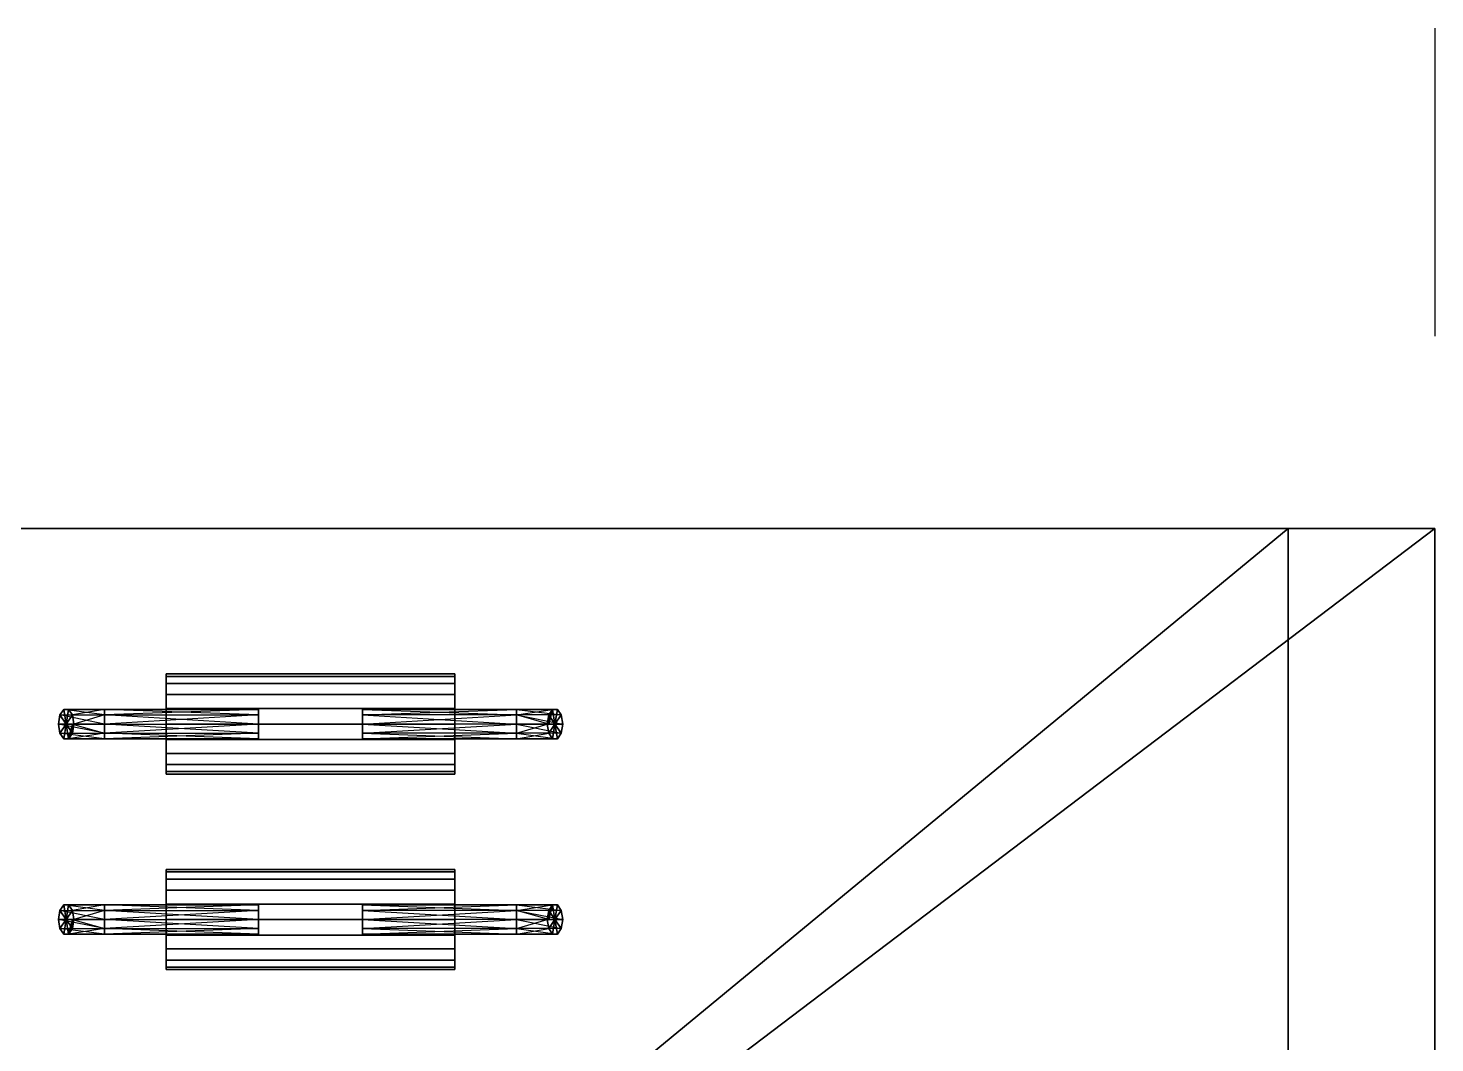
# Model space of a CAD drawing. Header units: millimetres. Extents: x 71 to 249, y 13 to 134.
# Drawn here: x 182.98 to 219.53, y 103.22 to 129.58 of the extents above; entities that cross this region are included whole.
import ezdxf

# ---------------------------------------------------------------- set-up
doc = ezdxf.new("R2010")
doc.units = ezdxf.units.MM
doc.layers.add('UB3D', color=1, linetype='Continuous')

msp = doc.modelspace()

# ---------------------------------------------------------------- linework, layer by layer
at = {"extrusion": (1.22465e-16, 1, 6.12323e-17)}
msp.add_line((219.529, 129.585, 72.5), (219.529, 121.585, 72.5), dxfattribs=at)
at = {"layer": 'UB3D', "color": 94}
for points in [[(103.529, 116.585, 72.51), (219.529, 116.585, 72.51), (219.529, 116.585, 72.5), (103.529, 116.585, 72.5)], [(219.529, 116.585, 72.51), (219.529, 28.585, 72.51), (103.529, 28.585, 72.51)], [(219.529, 116.585, 72.51), (103.529, 28.585, 72.51), (103.529, 116.585, 72.51)], [(219.529, 116.585, 72.51), (103.529, 116.585, 72.51), (219.529, 116.585, 72.51)], [(219.529, 116.585, 72.5), (103.529, 116.585, 72.5), (103.529, 28.585, 72.5)], [(219.529, 116.585, 72.5), (103.529, 28.585, 72.5), (219.529, 28.585, 72.5)], [(109.038, 116.586, 89.521), (215.719, 116.586, 89.521), (215.719, 116.586, 89.511), (109.038, 116.586, 89.511)], [(215.719, 116.586, 89.521), (215.719, 28.586, 89.521), (109.038, 28.586, 89.521)], [(215.719, 116.586, 89.521), (109.038, 28.586, 89.521), (109.038, 116.586, 89.521)], [(215.719, 116.586, 89.521), (109.038, 116.586, 89.521), (215.719, 116.586, 89.521)], [(215.719, 116.586, 89.511), (109.038, 116.586, 89.511), (109.038, 28.586, 89.511)], [(215.719, 116.586, 89.511), (109.038, 28.586, 89.511), (215.719, 28.586, 89.511)], [(215.719, 116.586, 89.521), (215.719, 28.586, 89.521), (215.719, 28.586, 89.511), (215.719, 116.586, 89.511)], [(215.719, 116.586, 89.511), (215.719, 28.586, 89.511), (215.719, 116.586, 89.511)], [(219.529, 116.585, 72.51), (219.529, 28.585, 72.51), (219.529, 28.585, 72.5), (219.529, 116.585, 72.5)], [(219.529, 116.585, 72.51), (219.529, 116.585, 72.51), (219.529, 116.585, 72.5)], [(219.529, 116.585, 72.5), (219.529, 28.585, 72.5), (219.529, 116.585, 72.5)]]:
    msp.add_3dface(points, dxfattribs=at)
at = {"layer": 'UB3D', "color": 17}
for points in [[(186.569, 112.741, 75.612), (186.569, 112.805, 75.21), (194.069, 112.805, 75.21), (194.069, 112.741, 75.612)], [(186.569, 112.805, 75.21), (186.569, 112.741, 74.808), (194.069, 112.741, 74.808), (194.069, 112.805, 75.21)], [(186.569, 111.505, 75.21), (186.569, 112.741, 74.808), (186.569, 112.805, 75.21)], [(186.569, 111.505, 75.21), (186.569, 112.805, 75.21), (186.569, 112.741, 75.612)], [(186.569, 112.556, 75.974), (186.569, 112.741, 75.612), (194.069, 112.741, 75.612), (194.069, 112.556, 75.974)], [(186.569, 112.741, 74.808), (186.569, 112.556, 74.446), (194.069, 112.556, 74.446), (194.069, 112.741, 74.808)], [(186.569, 111.505, 75.21), (186.569, 112.556, 74.446), (186.569, 112.741, 74.808)], [(186.569, 111.505, 75.21), (186.569, 112.741, 75.612), (186.569, 112.556, 75.974)], [(194.069, 111.505, 75.21), (194.069, 112.741, 75.612), (194.069, 112.805, 75.21)], [(194.069, 111.505, 75.21), (194.069, 112.805, 75.21), (194.069, 112.741, 74.808)], [(194.069, 111.505, 75.21), (194.069, 112.556, 75.974), (194.069, 112.741, 75.612)], [(194.069, 111.505, 75.21), (194.069, 112.741, 74.808), (194.069, 112.556, 74.446)], [(186.569, 112.269, 76.262), (186.569, 112.556, 75.974), (194.069, 112.556, 75.974), (194.069, 112.269, 76.262)], [(186.569, 112.556, 74.446), (186.569, 112.269, 74.158), (194.069, 112.269, 74.158), (194.069, 112.556, 74.446)], [(186.569, 111.505, 75.21), (186.569, 112.269, 74.158), (186.569, 112.556, 74.446)], [(186.569, 111.505, 75.21), (186.569, 112.556, 75.974), (186.569, 112.269, 76.262)], [(186.569, 111.906, 76.446), (186.569, 112.269, 76.262), (194.069, 112.269, 76.262), (194.069, 111.906, 76.446)], [(186.569, 112.269, 74.158), (186.569, 111.906, 73.974), (194.069, 111.906, 73.974), (194.069, 112.269, 74.158)], [(186.569, 111.505, 75.21), (186.569, 111.906, 73.974), (186.569, 112.269, 74.158)], [(186.569, 111.505, 75.21), (186.569, 112.269, 76.262), (186.569, 111.906, 76.446)], [(194.069, 111.505, 75.21), (194.069, 112.269, 76.262), (194.069, 112.556, 75.974)], [(194.069, 111.505, 75.21), (194.069, 112.556, 74.446), (194.069, 112.269, 74.158)], [(194.069, 111.505, 75.21), (194.069, 111.906, 76.446), (194.069, 112.269, 76.262)], [(194.069, 111.505, 75.21), (194.069, 112.269, 74.158), (194.069, 111.906, 73.974)], [(186.569, 111.505, 76.51), (186.569, 111.906, 76.446), (194.069, 111.906, 76.446), (194.069, 111.505, 76.51)], [(186.569, 111.906, 73.974), (186.569, 111.505, 73.91), (194.069, 111.505, 73.91), (194.069, 111.906, 73.974)], [(186.569, 111.505, 75.21), (186.569, 111.505, 73.91), (186.569, 111.906, 73.974)], [(186.569, 111.505, 75.21), (186.569, 111.906, 76.446), (186.569, 111.505, 76.51)], [(194.069, 111.505, 75.21), (194.069, 111.505, 76.51), (194.069, 111.906, 76.446)], [(186.569, 111.505, 73.91), (186.569, 111.103, 73.974), (194.069, 111.103, 73.974), (194.069, 111.505, 73.91)], [(186.569, 111.103, 76.446), (186.569, 111.505, 76.51), (194.069, 111.505, 76.51), (194.069, 111.103, 76.446)], [(186.569, 111.505, 75.21), (186.569, 111.505, 76.51), (186.569, 111.103, 76.446)], [(186.569, 111.505, 75.21), (186.569, 111.103, 76.446), (186.569, 110.741, 76.262)], [(186.569, 111.505, 75.21), (186.569, 110.741, 76.262), (186.569, 110.453, 75.974)], [(186.569, 111.505, 75.21), (186.569, 110.453, 75.974), (186.569, 110.268, 75.612)], [(186.569, 111.505, 75.21), (186.569, 110.268, 75.612), (186.569, 110.205, 75.21)], [(186.569, 111.505, 75.21), (186.569, 110.205, 75.21), (186.569, 110.268, 74.808)], [(186.569, 111.505, 75.21), (186.569, 110.268, 74.808), (186.569, 110.453, 74.446)], [(186.569, 111.505, 75.21), (186.569, 110.453, 74.446), (186.569, 110.741, 74.158)], [(186.569, 111.505, 75.21), (186.569, 110.741, 74.158), (186.569, 111.103, 73.974)], [(194.069, 111.505, 75.21), (194.069, 111.505, 73.91), (194.069, 111.103, 73.974)], [(194.069, 111.505, 75.21), (194.069, 111.103, 73.974), (194.069, 110.741, 74.158)], [(194.069, 111.505, 75.21), (194.069, 110.741, 74.158), (194.069, 110.453, 74.446)], [(194.069, 111.505, 75.21), (194.069, 110.453, 74.446), (194.069, 110.268, 74.808)], [(194.069, 111.505, 75.21), (194.069, 110.268, 74.808), (194.069, 110.205, 75.21)], [(194.069, 111.505, 75.21), (194.069, 110.205, 75.21), (194.069, 110.268, 75.612)], [(194.069, 111.505, 75.21), (194.069, 110.268, 75.612), (194.069, 110.453, 75.974)], [(194.069, 111.505, 75.21), (194.069, 110.453, 75.974), (194.069, 110.741, 76.262)], [(194.069, 111.505, 75.21), (194.069, 110.741, 76.262), (194.069, 111.103, 76.446)], [(194.069, 111.505, 75.21), (194.069, 111.103, 76.446), (194.069, 111.505, 76.51)], [(186.569, 111.103, 73.974), (186.569, 110.741, 74.158), (194.069, 110.741, 74.158), (194.069, 111.103, 73.974)], [(186.569, 110.741, 76.262), (186.569, 111.103, 76.446), (194.069, 111.103, 76.446), (194.069, 110.741, 76.262)], [(186.569, 110.741, 74.158), (186.569, 110.453, 74.446), (194.069, 110.453, 74.446), (194.069, 110.741, 74.158)], [(186.569, 110.453, 75.974), (186.569, 110.741, 76.262), (194.069, 110.741, 76.262), (194.069, 110.453, 75.974)], [(186.569, 110.453, 74.446), (186.569, 110.268, 74.808), (194.069, 110.268, 74.808), (194.069, 110.453, 74.446)], [(186.569, 110.268, 75.612), (186.569, 110.453, 75.974), (194.069, 110.453, 75.974), (194.069, 110.268, 75.612)], [(186.569, 110.268, 74.808), (186.569, 110.205, 75.21), (194.069, 110.205, 75.21), (194.069, 110.268, 74.808)], [(186.569, 110.205, 75.21), (186.569, 110.268, 75.612), (194.069, 110.268, 75.612), (194.069, 110.205, 75.21)], [(194.069, 107.661, 74.808), (194.069, 107.725, 75.21), (186.569, 107.725, 75.21), (186.569, 107.661, 74.808)], [(194.069, 107.725, 75.21), (194.069, 107.661, 75.612), (186.569, 107.661, 75.612), (186.569, 107.725, 75.21)], [(186.569, 106.425, 75.21), (186.569, 107.661, 74.808), (186.569, 107.725, 75.21)], [(186.569, 106.425, 75.21), (186.569, 107.725, 75.21), (186.569, 107.661, 75.612)], [(194.069, 107.476, 74.446), (194.069, 107.661, 74.808), (186.569, 107.661, 74.808), (186.569, 107.476, 74.446)], [(194.069, 107.661, 75.612), (194.069, 107.476, 75.974), (186.569, 107.476, 75.974), (186.569, 107.661, 75.612)], [(186.569, 106.425, 75.21), (186.569, 107.476, 74.446), (186.569, 107.661, 74.808)], [(186.569, 106.425, 75.21), (186.569, 107.661, 75.612), (186.569, 107.476, 75.974)], [(194.069, 107.189, 74.158), (194.069, 107.476, 74.446), (186.569, 107.476, 74.446), (186.569, 107.189, 74.158)], [(194.069, 107.476, 75.974), (194.069, 107.189, 76.262), (186.569, 107.189, 76.262), (186.569, 107.476, 75.974)], [(186.569, 106.425, 75.21), (186.569, 107.189, 74.158), (186.569, 107.476, 74.446)], [(186.569, 106.425, 75.21), (186.569, 107.476, 75.974), (186.569, 107.189, 76.262)], [(194.069, 106.425, 75.21), (194.069, 107.661, 75.612), (194.069, 107.725, 75.21)], [(194.069, 106.425, 75.21), (194.069, 107.725, 75.21), (194.069, 107.661, 74.808)], [(194.069, 106.425, 75.21), (194.069, 107.476, 75.974), (194.069, 107.661, 75.612)], [(194.069, 106.425, 75.21), (194.069, 107.661, 74.808), (194.069, 107.476, 74.446)], [(194.069, 106.425, 75.21), (194.069, 107.189, 76.262), (194.069, 107.476, 75.974)], [(194.069, 106.425, 75.21), (194.069, 107.476, 74.446), (194.069, 107.189, 74.158)], [(194.069, 106.826, 73.974), (194.069, 107.189, 74.158), (186.569, 107.189, 74.158), (186.569, 106.826, 73.974)], [(194.069, 107.189, 76.262), (194.069, 106.826, 76.446), (186.569, 106.826, 76.446), (186.569, 107.189, 76.262)], [(186.569, 106.425, 75.21), (186.569, 106.826, 73.974), (186.569, 107.189, 74.158)], [(186.569, 106.425, 75.21), (186.569, 107.189, 76.262), (186.569, 106.826, 76.446)], [(194.069, 106.425, 75.21), (194.069, 106.826, 76.446), (194.069, 107.189, 76.262)], [(194.069, 106.425, 75.21), (194.069, 107.189, 74.158), (194.069, 106.826, 73.974)], [(194.069, 106.425, 73.91), (194.069, 106.826, 73.974), (186.569, 106.826, 73.974), (186.569, 106.425, 73.91)], [(194.069, 106.826, 76.446), (194.069, 106.425, 76.51), (186.569, 106.425, 76.51), (186.569, 106.826, 76.446)], [(186.569, 106.425, 75.21), (186.569, 106.425, 73.91), (186.569, 106.826, 73.974)], [(194.069, 106.425, 75.21), (194.069, 106.425, 76.51), (194.069, 106.826, 76.446)], [(194.069, 106.425, 75.21), (194.069, 106.826, 73.974), (194.069, 106.425, 73.91)], [(194.069, 106.425, 76.51), (194.069, 106.023, 76.446), (186.569, 106.023, 76.446), (186.569, 106.425, 76.51)], [(194.069, 106.023, 73.974), (194.069, 106.425, 73.91), (186.569, 106.425, 73.91), (186.569, 106.023, 73.974)], [(186.569, 106.425, 75.21), (186.569, 106.425, 76.51), (186.569, 106.023, 76.446)], [(186.569, 106.425, 75.21), (186.569, 106.023, 76.446), (186.569, 105.661, 76.262)], [(186.569, 106.425, 75.21), (186.569, 105.661, 76.262), (186.569, 105.373, 75.974)], [(186.569, 106.425, 75.21), (186.569, 105.373, 75.974), (186.569, 105.188, 75.612)], [(186.569, 106.425, 75.21), (186.569, 105.188, 75.612), (186.569, 105.125, 75.21)], [(186.569, 106.425, 75.21), (186.569, 105.125, 75.21), (186.569, 105.188, 74.808)], [(186.569, 106.425, 75.21), (186.569, 105.188, 74.808), (186.569, 105.373, 74.446)], [(186.569, 106.425, 75.21), (186.569, 105.373, 74.446), (186.569, 105.661, 74.158)], [(186.569, 106.425, 75.21), (186.569, 105.661, 74.158), (186.569, 106.023, 73.974)], [(186.569, 106.425, 75.21), (186.569, 106.023, 73.974), (186.569, 106.425, 73.91)], [(194.069, 106.425, 75.21), (194.069, 106.425, 73.91), (194.069, 106.023, 73.974)], [(194.069, 106.425, 75.21), (194.069, 106.023, 73.974), (194.069, 105.661, 74.158)], [(194.069, 106.425, 75.21), (194.069, 105.661, 74.158), (194.069, 105.373, 74.446)], [(194.069, 106.425, 75.21), (194.069, 105.373, 74.446), (194.069, 105.188, 74.808)], [(194.069, 106.425, 75.21), (194.069, 105.188, 74.808), (194.069, 105.125, 75.21)], [(194.069, 106.425, 75.21), (194.069, 105.125, 75.21), (194.069, 105.188, 75.612)], [(194.069, 106.425, 75.21), (194.069, 105.188, 75.612), (194.069, 105.373, 75.974)], [(194.069, 106.425, 75.21), (194.069, 105.373, 75.974), (194.069, 105.661, 76.262)], [(194.069, 106.425, 75.21), (194.069, 105.661, 76.262), (194.069, 106.023, 76.446)], [(194.069, 106.023, 76.446), (194.069, 105.661, 76.262), (186.569, 105.661, 76.262), (186.569, 106.023, 76.446)], [(194.069, 105.661, 74.158), (194.069, 106.023, 73.974), (186.569, 106.023, 73.974), (186.569, 105.661, 74.158)], [(194.069, 105.661, 76.262), (194.069, 105.373, 75.974), (186.569, 105.373, 75.974), (186.569, 105.661, 76.262)], [(194.069, 105.373, 74.446), (194.069, 105.661, 74.158), (186.569, 105.661, 74.158), (186.569, 105.373, 74.446)], [(194.069, 105.373, 75.974), (194.069, 105.188, 75.612), (186.569, 105.188, 75.612), (186.569, 105.373, 75.974)], [(194.069, 105.188, 74.808), (194.069, 105.373, 74.446), (186.569, 105.373, 74.446), (186.569, 105.188, 74.808)], [(194.069, 105.188, 75.612), (194.069, 105.125, 75.21), (186.569, 105.125, 75.21), (186.569, 105.188, 75.612)], [(194.069, 105.125, 75.21), (194.069, 105.188, 74.808), (186.569, 105.188, 74.808), (186.569, 105.125, 75.21)]]:
    msp.add_3dface(points, dxfattribs=at)
at = {"layer": 'UB3D', "color": 254}
for points in [[(183.807, 111.74, 71), (183.807, 111.74, 73.883), (183.907, 111.885, 71)], [(183.807, 111.74, 73.883), (183.907, 111.885, 71), (183.907, 111.885, 73.883)], [(183.807, 111.74, 73.883), (184.969, 111.74, 74.541), (183.907, 111.885, 73.883)], [(183.969, 111.505, 71), (183.807, 111.74, 71), (183.907, 111.885, 71)], [(183.907, 111.885, 71), (183.907, 111.885, 73.883), (184.031, 111.885, 71)], [(183.907, 111.885, 73.883), (184.031, 111.885, 71), (184.031, 111.885, 73.883)], [(184.969, 111.74, 74.541), (183.907, 111.885, 73.883), (184.969, 111.885, 74.491)], [(183.907, 111.885, 73.883), (184.969, 111.885, 74.491), (184.031, 111.885, 73.883)], [(183.969, 111.505, 71), (183.907, 111.885, 71), (184.031, 111.885, 71)], [(183.969, 111.505, 71), (184.031, 111.885, 71), (184.131, 111.74, 71)], [(184.031, 111.885, 71), (184.031, 111.885, 73.883), (184.131, 111.74, 71)], [(184.031, 111.885, 73.883), (184.131, 111.74, 71), (184.131, 111.74, 73.883)], [(184.969, 111.885, 74.491), (184.031, 111.885, 73.883), (184.969, 111.885, 74.429)], [(184.031, 111.885, 73.883), (184.969, 111.885, 74.429), (184.131, 111.74, 73.883)], [(184.969, 111.885, 74.429), (184.131, 111.74, 73.883), (184.969, 111.74, 74.379)], [(184.969, 111.74, 74.541), (188.969, 111.74, 74.541), (184.969, 111.885, 74.491)], [(188.969, 111.74, 74.541), (184.969, 111.885, 74.491), (188.969, 111.885, 74.491)], [(184.969, 111.885, 74.491), (188.969, 111.885, 74.491), (184.969, 111.885, 74.429)], [(188.969, 111.885, 74.491), (184.969, 111.885, 74.429), (188.969, 111.885, 74.429)], [(184.969, 111.885, 74.429), (188.969, 111.885, 74.429), (184.969, 111.74, 74.379)], [(188.969, 111.885, 74.429), (184.969, 111.74, 74.379), (188.969, 111.74, 74.379)], [(188.969, 111.505, 74.46), (188.969, 111.74, 74.379), (188.969, 111.885, 74.429)], [(188.969, 111.505, 74.46), (188.969, 111.885, 74.429), (188.969, 111.885, 74.491)], [(188.969, 111.505, 74.46), (188.969, 111.885, 74.491), (188.969, 111.74, 74.541)], [(195.669, 111.74, 74.379), (191.669, 111.74, 74.379), (195.669, 111.885, 74.429)], [(191.669, 111.74, 74.379), (195.669, 111.885, 74.429), (191.669, 111.885, 74.429)], [(195.669, 111.885, 74.429), (191.669, 111.885, 74.429), (195.669, 111.885, 74.491)], [(191.669, 111.885, 74.429), (195.669, 111.885, 74.491), (191.669, 111.885, 74.491)], [(195.669, 111.885, 74.491), (191.669, 111.885, 74.491), (195.669, 111.74, 74.541)], [(191.669, 111.885, 74.491), (195.669, 111.74, 74.541), (191.669, 111.74, 74.541)], [(191.669, 111.505, 74.46), (191.669, 111.74, 74.541), (191.669, 111.885, 74.491)], [(191.669, 111.505, 74.46), (191.669, 111.885, 74.491), (191.669, 111.885, 74.429)], [(191.669, 111.505, 74.46), (191.669, 111.885, 74.429), (191.669, 111.74, 74.379)], [(196.507, 111.505, 73.883), (195.669, 111.74, 74.379), (196.607, 111.885, 73.883)], [(195.669, 111.74, 74.379), (196.607, 111.885, 73.883), (195.669, 111.885, 74.429)], [(196.607, 111.885, 73.883), (195.669, 111.885, 74.429), (196.731, 111.885, 73.883)], [(195.669, 111.885, 74.429), (196.731, 111.885, 73.883), (195.669, 111.885, 74.491)], [(196.731, 111.885, 73.883), (195.669, 111.885, 74.491), (196.831, 111.74, 73.883)], [(195.669, 111.885, 74.491), (196.831, 111.74, 73.883), (195.669, 111.74, 74.541)], [(196.507, 111.74, 71), (196.507, 111.505, 73.883), (196.607, 111.885, 71)], [(196.507, 111.505, 73.883), (196.607, 111.885, 71), (196.607, 111.885, 73.883)], [(196.669, 111.505, 71), (196.507, 111.74, 71), (196.607, 111.885, 71)], [(196.607, 111.885, 71), (196.607, 111.885, 73.883), (196.731, 111.885, 71)], [(196.607, 111.885, 73.883), (196.731, 111.885, 71), (196.731, 111.885, 73.883)], [(196.669, 111.505, 71), (196.607, 111.885, 71), (196.731, 111.885, 71)], [(196.669, 111.505, 71), (196.731, 111.885, 71), (196.831, 111.74, 71)], [(196.731, 111.885, 71), (196.731, 111.885, 73.883), (196.831, 111.74, 71)], [(196.731, 111.885, 73.883), (196.831, 111.74, 71), (196.831, 111.74, 73.883)], [(183.769, 111.505, 71), (183.769, 111.505, 73.883), (183.807, 111.74, 71)], [(183.769, 111.505, 73.883), (183.807, 111.74, 71), (183.807, 111.74, 73.883)], [(183.769, 111.505, 73.883), (184.969, 111.505, 74.56), (183.807, 111.74, 73.883)], [(183.969, 111.505, 71), (183.769, 111.505, 71), (183.807, 111.74, 71)], [(183.807, 111.269, 71), (183.807, 111.269, 73.883), (183.769, 111.505, 71)], [(183.807, 111.269, 73.883), (183.769, 111.505, 71), (183.769, 111.505, 73.883)], [(183.807, 111.269, 73.883), (184.969, 111.269, 74.541), (183.769, 111.505, 73.883)], [(184.969, 111.269, 74.541), (183.769, 111.505, 73.883), (184.969, 111.505, 74.56)], [(183.969, 111.505, 71), (183.807, 111.269, 71), (183.769, 111.505, 71)], [(184.969, 111.505, 74.56), (183.807, 111.74, 73.883), (184.969, 111.74, 74.541)], [(183.969, 111.505, 71), (183.907, 111.124, 71), (183.807, 111.269, 71)], [(183.969, 111.505, 71), (184.031, 111.124, 71), (183.907, 111.124, 71)], [(183.969, 111.505, 71), (184.131, 111.74, 71), (184.169, 111.505, 71)], [(183.969, 111.505, 71), (184.169, 111.505, 71), (184.131, 111.269, 71)], [(183.969, 111.505, 71), (184.131, 111.269, 71), (184.031, 111.124, 71)], [(184.131, 111.269, 71), (184.131, 111.505, 73.883), (184.031, 111.124, 71)], [(184.131, 111.505, 73.883), (184.031, 111.124, 71), (184.031, 111.124, 73.883)], [(184.131, 111.505, 73.883), (184.969, 111.269, 74.379), (184.031, 111.124, 73.883)], [(184.131, 111.74, 71), (184.131, 111.74, 73.883), (184.169, 111.505, 71)], [(184.131, 111.74, 73.883), (184.169, 111.505, 71), (184.169, 111.505, 73.883)], [(184.131, 111.74, 73.883), (184.969, 111.74, 74.379), (184.169, 111.505, 73.883)], [(184.169, 111.505, 71), (184.169, 111.505, 73.883), (184.131, 111.269, 71)], [(184.169, 111.505, 73.883), (184.131, 111.269, 71), (184.131, 111.505, 73.883)], [(184.169, 111.505, 73.883), (184.969, 111.505, 74.36), (184.131, 111.505, 73.883)], [(184.969, 111.505, 74.36), (184.131, 111.505, 73.883), (184.969, 111.269, 74.379)], [(184.969, 111.74, 74.379), (184.169, 111.505, 73.883), (184.969, 111.505, 74.36)], [(184.969, 111.505, 74.56), (188.969, 111.505, 74.56), (184.969, 111.74, 74.541)], [(188.969, 111.505, 74.56), (184.969, 111.74, 74.541), (188.969, 111.74, 74.541)], [(184.969, 111.74, 74.379), (188.969, 111.74, 74.379), (184.969, 111.505, 74.36)], [(188.969, 111.74, 74.379), (184.969, 111.505, 74.36), (188.969, 111.505, 74.36)], [(184.969, 111.505, 74.36), (188.969, 111.505, 74.36), (184.969, 111.269, 74.379)], [(188.969, 111.505, 74.36), (184.969, 111.269, 74.379), (188.969, 111.269, 74.379)], [(184.969, 111.269, 74.541), (188.969, 111.269, 74.541), (184.969, 111.505, 74.56)], [(188.969, 111.269, 74.541), (184.969, 111.505, 74.56), (188.969, 111.505, 74.56)], [(188.969, 111.505, 74.46), (188.969, 111.505, 74.36), (188.969, 111.74, 74.379)], [(188.969, 111.505, 74.46), (188.969, 111.74, 74.541), (188.969, 111.505, 74.56)], [(188.969, 111.505, 74.46), (188.969, 111.505, 74.56), (188.969, 111.269, 74.541)], [(188.969, 111.505, 74.46), (188.969, 111.269, 74.541), (188.969, 111.124, 74.491)], [(188.969, 111.505, 74.46), (188.969, 111.124, 74.491), (188.969, 111.124, 74.429)], [(188.969, 111.505, 74.46), (188.969, 111.124, 74.429), (188.969, 111.269, 74.379)], [(188.969, 111.505, 74.46), (188.969, 111.269, 74.379), (188.969, 111.505, 74.36)], [(195.669, 111.505, 74.36), (191.669, 111.505, 74.36), (195.669, 111.74, 74.379)], [(191.669, 111.505, 74.36), (195.669, 111.74, 74.379), (191.669, 111.74, 74.379)], [(195.669, 111.74, 74.541), (191.669, 111.74, 74.541), (195.669, 111.505, 74.56)], [(191.669, 111.74, 74.541), (195.669, 111.505, 74.56), (191.669, 111.505, 74.56)], [(191.669, 111.505, 74.46), (191.669, 111.505, 74.56), (191.669, 111.74, 74.541)], [(191.669, 111.505, 74.46), (191.669, 111.74, 74.379), (191.669, 111.505, 74.36)], [(195.669, 111.505, 74.56), (191.669, 111.505, 74.56), (195.669, 111.269, 74.541)], [(191.669, 111.505, 74.56), (195.669, 111.269, 74.541), (191.669, 111.269, 74.541)], [(195.669, 111.269, 74.379), (191.669, 111.269, 74.379), (195.669, 111.505, 74.36)], [(191.669, 111.269, 74.379), (195.669, 111.505, 74.36), (191.669, 111.505, 74.36)], [(191.669, 111.505, 74.46), (191.669, 111.505, 74.36), (191.669, 111.269, 74.379)], [(191.669, 111.505, 74.46), (191.669, 111.269, 74.379), (191.669, 111.124, 74.429)], [(191.669, 111.505, 74.46), (191.669, 111.124, 74.429), (191.669, 111.124, 74.491)], [(191.669, 111.505, 74.46), (191.669, 111.124, 74.491), (191.669, 111.269, 74.541)], [(191.669, 111.505, 74.46), (191.669, 111.269, 74.541), (191.669, 111.505, 74.56)], [(195.669, 111.505, 74.36), (196.507, 111.505, 73.883), (195.669, 111.74, 74.379)], [(196.831, 111.74, 73.883), (195.669, 111.74, 74.541), (196.869, 111.505, 73.883)], [(195.669, 111.74, 74.541), (196.869, 111.505, 73.883), (195.669, 111.505, 74.56)], [(196.469, 111.505, 73.883), (195.669, 111.505, 74.36), (196.507, 111.505, 73.883)], [(196.869, 111.505, 73.883), (195.669, 111.505, 74.56), (196.831, 111.269, 73.883)], [(195.669, 111.505, 74.56), (196.831, 111.269, 73.883), (195.669, 111.269, 74.541)], [(196.507, 111.269, 73.883), (195.669, 111.269, 74.379), (196.469, 111.505, 73.883)], [(195.669, 111.269, 74.379), (196.469, 111.505, 73.883), (195.669, 111.505, 74.36)], [(196.469, 111.505, 71), (196.469, 111.505, 73.883), (196.507, 111.74, 71)], [(196.469, 111.505, 73.883), (196.507, 111.74, 71), (196.507, 111.505, 73.883)], [(196.669, 111.505, 71), (196.469, 111.505, 71), (196.507, 111.74, 71)], [(196.507, 111.269, 71), (196.507, 111.269, 73.883), (196.469, 111.505, 71)], [(196.507, 111.269, 73.883), (196.469, 111.505, 71), (196.469, 111.505, 73.883)], [(196.669, 111.505, 71), (196.507, 111.269, 71), (196.469, 111.505, 71)], [(196.669, 111.505, 71), (196.607, 111.124, 71), (196.507, 111.269, 71)], [(196.669, 111.505, 71), (196.731, 111.124, 71), (196.607, 111.124, 71)], [(196.669, 111.505, 71), (196.831, 111.74, 71), (196.869, 111.505, 71)], [(196.669, 111.505, 71), (196.869, 111.505, 71), (196.831, 111.269, 71)], [(196.669, 111.505, 71), (196.831, 111.269, 71), (196.731, 111.124, 71)], [(196.831, 111.74, 71), (196.831, 111.74, 73.883), (196.869, 111.505, 71)], [(196.831, 111.74, 73.883), (196.869, 111.505, 71), (196.869, 111.505, 73.883)], [(196.869, 111.505, 71), (196.869, 111.505, 73.883), (196.831, 111.269, 71)], [(196.869, 111.505, 73.883), (196.831, 111.269, 71), (196.831, 111.269, 73.883)], [(183.907, 111.124, 71), (183.907, 111.124, 73.883), (183.807, 111.269, 71)], [(183.907, 111.124, 73.883), (183.807, 111.269, 71), (183.807, 111.269, 73.883)], [(183.907, 111.124, 73.883), (184.969, 111.124, 74.491), (183.807, 111.269, 73.883)], [(184.969, 111.124, 74.491), (183.807, 111.269, 73.883), (184.969, 111.269, 74.541)], [(184.031, 111.124, 71), (184.031, 111.124, 73.883), (183.907, 111.124, 71)], [(184.031, 111.124, 73.883), (183.907, 111.124, 71), (183.907, 111.124, 73.883)], [(184.031, 111.124, 73.883), (184.969, 111.124, 74.429), (183.907, 111.124, 73.883)], [(184.969, 111.124, 74.429), (183.907, 111.124, 73.883), (184.969, 111.124, 74.491)], [(184.969, 111.269, 74.379), (184.031, 111.124, 73.883), (184.969, 111.124, 74.429)], [(184.969, 111.269, 74.379), (188.969, 111.269, 74.379), (184.969, 111.124, 74.429)], [(188.969, 111.269, 74.379), (184.969, 111.124, 74.429), (188.969, 111.124, 74.429)], [(184.969, 111.124, 74.491), (188.969, 111.124, 74.491), (184.969, 111.269, 74.541)], [(188.969, 111.124, 74.491), (184.969, 111.269, 74.541), (188.969, 111.269, 74.541)], [(184.969, 111.124, 74.429), (188.969, 111.124, 74.429), (184.969, 111.124, 74.491)], [(188.969, 111.124, 74.429), (184.969, 111.124, 74.491), (188.969, 111.124, 74.491)], [(195.669, 111.269, 74.541), (191.669, 111.269, 74.541), (195.669, 111.124, 74.491)], [(191.669, 111.269, 74.541), (195.669, 111.124, 74.491), (191.669, 111.124, 74.491)], [(195.669, 111.124, 74.429), (191.669, 111.124, 74.429), (195.669, 111.269, 74.379)], [(191.669, 111.124, 74.429), (195.669, 111.269, 74.379), (191.669, 111.269, 74.379)], [(195.669, 111.124, 74.491), (191.669, 111.124, 74.491), (195.669, 111.124, 74.429)], [(191.669, 111.124, 74.491), (195.669, 111.124, 74.429), (191.669, 111.124, 74.429)], [(196.831, 111.269, 73.883), (195.669, 111.269, 74.541), (196.731, 111.124, 73.883)], [(195.669, 111.269, 74.541), (196.731, 111.124, 73.883), (195.669, 111.124, 74.491)], [(196.607, 111.124, 73.883), (195.669, 111.124, 74.429), (196.507, 111.269, 73.883)], [(195.669, 111.124, 74.429), (196.507, 111.269, 73.883), (195.669, 111.269, 74.379)], [(196.731, 111.124, 73.883), (195.669, 111.124, 74.491), (196.607, 111.124, 73.883)], [(195.669, 111.124, 74.491), (196.607, 111.124, 73.883), (195.669, 111.124, 74.429)], [(196.607, 111.124, 71), (196.607, 111.124, 73.883), (196.507, 111.269, 71)], [(196.607, 111.124, 73.883), (196.507, 111.269, 71), (196.507, 111.269, 73.883)], [(196.731, 111.124, 71), (196.731, 111.124, 73.883), (196.607, 111.124, 71)], [(196.731, 111.124, 73.883), (196.607, 111.124, 71), (196.607, 111.124, 73.883)], [(196.831, 111.269, 71), (196.831, 111.269, 73.883), (196.731, 111.124, 71)], [(196.831, 111.269, 73.883), (196.731, 111.124, 71), (196.731, 111.124, 73.883)], [(183.807, 106.66, 71), (183.807, 106.66, 73.883), (183.907, 106.805, 71)], [(183.807, 106.66, 73.883), (183.907, 106.805, 71), (183.907, 106.805, 73.883)], [(183.807, 106.66, 73.883), (184.969, 106.66, 74.541), (183.907, 106.805, 73.883)], [(183.969, 106.425, 71), (183.807, 106.66, 71), (183.907, 106.805, 71)], [(183.907, 106.805, 71), (183.907, 106.805, 73.883), (184.031, 106.805, 71)], [(183.907, 106.805, 73.883), (184.031, 106.805, 71), (184.031, 106.805, 73.883)], [(184.969, 106.66, 74.541), (183.907, 106.805, 73.883), (184.969, 106.805, 74.491)], [(183.907, 106.805, 73.883), (184.969, 106.805, 74.491), (184.031, 106.805, 73.883)], [(183.969, 106.425, 71), (183.907, 106.805, 71), (184.031, 106.805, 71)], [(183.969, 106.425, 71), (184.031, 106.805, 71), (184.131, 106.66, 71)], [(184.031, 106.805, 71), (184.031, 106.805, 73.883), (184.131, 106.66, 71)], [(184.031, 106.805, 73.883), (184.131, 106.66, 71), (184.131, 106.66, 73.883)], [(184.969, 106.805, 74.491), (184.031, 106.805, 73.883), (184.969, 106.805, 74.429)], [(184.031, 106.805, 73.883), (184.969, 106.805, 74.429), (184.131, 106.66, 73.883)], [(184.969, 106.805, 74.429), (184.131, 106.66, 73.883), (184.969, 106.66, 74.379)], [(184.969, 106.66, 74.541), (188.969, 106.66, 74.541), (184.969, 106.805, 74.491)], [(188.969, 106.66, 74.541), (184.969, 106.805, 74.491), (188.969, 106.805, 74.491)], [(184.969, 106.805, 74.491), (188.969, 106.805, 74.491), (184.969, 106.805, 74.429)], [(188.969, 106.805, 74.491), (184.969, 106.805, 74.429), (188.969, 106.805, 74.429)], [(184.969, 106.805, 74.429), (188.969, 106.805, 74.429), (184.969, 106.66, 74.379)], [(188.969, 106.805, 74.429), (184.969, 106.66, 74.379), (188.969, 106.66, 74.379)], [(188.969, 106.425, 74.46), (188.969, 106.66, 74.379), (188.969, 106.805, 74.429)], [(188.969, 106.425, 74.46), (188.969, 106.805, 74.429), (188.969, 106.805, 74.491)], [(188.969, 106.425, 74.46), (188.969, 106.805, 74.491), (188.969, 106.66, 74.541)], [(195.669, 106.66, 74.379), (191.669, 106.66, 74.379), (195.669, 106.805, 74.429)], [(191.669, 106.66, 74.379), (195.669, 106.805, 74.429), (191.669, 106.805, 74.429)], [(195.669, 106.805, 74.429), (191.669, 106.805, 74.429), (195.669, 106.805, 74.491)], [(191.669, 106.805, 74.429), (195.669, 106.805, 74.491), (191.669, 106.805, 74.491)], [(195.669, 106.805, 74.491), (191.669, 106.805, 74.491), (195.669, 106.66, 74.541)], [(191.669, 106.805, 74.491), (195.669, 106.66, 74.541), (191.669, 106.66, 74.541)], [(191.669, 106.425, 74.46), (191.669, 106.66, 74.541), (191.669, 106.805, 74.491)], [(191.669, 106.425, 74.46), (191.669, 106.805, 74.491), (191.669, 106.805, 74.429)], [(191.669, 106.425, 74.46), (191.669, 106.805, 74.429), (191.669, 106.66, 74.379)], [(196.507, 106.425, 73.883), (195.669, 106.66, 74.379), (196.607, 106.805, 73.883)], [(195.669, 106.66, 74.379), (196.607, 106.805, 73.883), (195.669, 106.805, 74.429)], [(196.607, 106.805, 73.883), (195.669, 106.805, 74.429), (196.731, 106.805, 73.883)], [(195.669, 106.805, 74.429), (196.731, 106.805, 73.883), (195.669, 106.805, 74.491)], [(196.731, 106.805, 73.883), (195.669, 106.805, 74.491), (196.831, 106.66, 73.883)], [(195.669, 106.805, 74.491), (196.831, 106.66, 73.883), (195.669, 106.66, 74.541)], [(196.507, 106.66, 71), (196.507, 106.425, 73.883), (196.607, 106.805, 71)], [(196.507, 106.425, 73.883), (196.607, 106.805, 71), (196.607, 106.805, 73.883)], [(196.669, 106.425, 71), (196.507, 106.66, 71), (196.607, 106.805, 71)], [(196.607, 106.805, 71), (196.607, 106.805, 73.883), (196.731, 106.805, 71)], [(196.607, 106.805, 73.883), (196.731, 106.805, 71), (196.731, 106.805, 73.883)], [(196.669, 106.425, 71), (196.607, 106.805, 71), (196.731, 106.805, 71)], [(196.669, 106.425, 71), (196.731, 106.805, 71), (196.831, 106.66, 71)], [(196.731, 106.805, 71), (196.731, 106.805, 73.883), (196.831, 106.66, 71)], [(196.731, 106.805, 73.883), (196.831, 106.66, 71), (196.831, 106.66, 73.883)], [(183.769, 106.425, 71), (183.769, 106.425, 73.883), (183.807, 106.66, 71)], [(183.769, 106.425, 73.883), (183.807, 106.66, 71), (183.807, 106.66, 73.883)], [(183.769, 106.425, 73.883), (184.969, 106.425, 74.56), (183.807, 106.66, 73.883)], [(183.969, 106.425, 71), (183.769, 106.425, 71), (183.807, 106.66, 71)], [(183.807, 106.189, 71), (183.807, 106.189, 73.883), (183.769, 106.425, 71)], [(183.807, 106.189, 73.883), (183.769, 106.425, 71), (183.769, 106.425, 73.883)], [(183.807, 106.189, 73.883), (184.969, 106.189, 74.541), (183.769, 106.425, 73.883)], [(184.969, 106.189, 74.541), (183.769, 106.425, 73.883), (184.969, 106.425, 74.56)], [(183.969, 106.425, 71), (183.807, 106.189, 71), (183.769, 106.425, 71)], [(184.969, 106.425, 74.56), (183.807, 106.66, 73.883), (184.969, 106.66, 74.541)], [(183.969, 106.425, 71), (183.907, 106.044, 71), (183.807, 106.189, 71)], [(183.969, 106.425, 71), (184.031, 106.044, 71), (183.907, 106.044, 71)], [(183.969, 106.425, 71), (184.131, 106.66, 71), (184.169, 106.425, 71)], [(183.969, 106.425, 71), (184.169, 106.425, 71), (184.131, 106.189, 71)], [(183.969, 106.425, 71), (184.131, 106.189, 71), (184.031, 106.044, 71)], [(184.131, 106.189, 71), (184.131, 106.425, 73.883), (184.031, 106.044, 71)], [(184.131, 106.425, 73.883), (184.031, 106.044, 71), (184.031, 106.044, 73.883)], [(184.131, 106.425, 73.883), (184.969, 106.189, 74.379), (184.031, 106.044, 73.883)], [(184.131, 106.66, 71), (184.131, 106.66, 73.883), (184.169, 106.425, 71)], [(184.131, 106.66, 73.883), (184.169, 106.425, 71), (184.169, 106.425, 73.883)], [(184.131, 106.66, 73.883), (184.969, 106.66, 74.379), (184.169, 106.425, 73.883)], [(184.169, 106.425, 71), (184.169, 106.425, 73.883), (184.131, 106.189, 71)], [(184.169, 106.425, 73.883), (184.131, 106.189, 71), (184.131, 106.425, 73.883)], [(184.169, 106.425, 73.883), (184.969, 106.425, 74.36), (184.131, 106.425, 73.883)], [(184.969, 106.425, 74.36), (184.131, 106.425, 73.883), (184.969, 106.189, 74.379)], [(184.969, 106.66, 74.379), (184.169, 106.425, 73.883), (184.969, 106.425, 74.36)], [(184.969, 106.425, 74.56), (188.969, 106.425, 74.56), (184.969, 106.66, 74.541)], [(188.969, 106.425, 74.56), (184.969, 106.66, 74.541), (188.969, 106.66, 74.541)], [(184.969, 106.66, 74.379), (188.969, 106.66, 74.379), (184.969, 106.425, 74.36)], [(188.969, 106.66, 74.379), (184.969, 106.425, 74.36), (188.969, 106.425, 74.36)], [(184.969, 106.425, 74.36), (188.969, 106.425, 74.36), (184.969, 106.189, 74.379)], [(188.969, 106.425, 74.36), (184.969, 106.189, 74.379), (188.969, 106.189, 74.379)], [(184.969, 106.189, 74.541), (188.969, 106.189, 74.541), (184.969, 106.425, 74.56)], [(188.969, 106.189, 74.541), (184.969, 106.425, 74.56), (188.969, 106.425, 74.56)], [(188.969, 106.425, 74.46), (188.969, 106.425, 74.36), (188.969, 106.66, 74.379)], [(188.969, 106.425, 74.46), (188.969, 106.66, 74.541), (188.969, 106.425, 74.56)], [(188.969, 106.425, 74.46), (188.969, 106.425, 74.56), (188.969, 106.189, 74.541)], [(188.969, 106.425, 74.46), (188.969, 106.189, 74.541), (188.969, 106.044, 74.491)], [(188.969, 106.425, 74.46), (188.969, 106.044, 74.491), (188.969, 106.044, 74.429)], [(188.969, 106.425, 74.46), (188.969, 106.044, 74.429), (188.969, 106.189, 74.379)], [(188.969, 106.425, 74.46), (188.969, 106.189, 74.379), (188.969, 106.425, 74.36)], [(195.669, 106.425, 74.36), (191.669, 106.425, 74.36), (195.669, 106.66, 74.379)], [(191.669, 106.425, 74.36), (195.669, 106.66, 74.379), (191.669, 106.66, 74.379)], [(195.669, 106.66, 74.541), (191.669, 106.66, 74.541), (195.669, 106.425, 74.56)], [(191.669, 106.66, 74.541), (195.669, 106.425, 74.56), (191.669, 106.425, 74.56)], [(191.669, 106.425, 74.46), (191.669, 106.425, 74.56), (191.669, 106.66, 74.541)], [(191.669, 106.425, 74.46), (191.669, 106.66, 74.379), (191.669, 106.425, 74.36)], [(195.669, 106.425, 74.56), (191.669, 106.425, 74.56), (195.669, 106.189, 74.541)], [(191.669, 106.425, 74.56), (195.669, 106.189, 74.541), (191.669, 106.189, 74.541)], [(195.669, 106.189, 74.379), (191.669, 106.189, 74.379), (195.669, 106.425, 74.36)], [(191.669, 106.189, 74.379), (195.669, 106.425, 74.36), (191.669, 106.425, 74.36)], [(191.669, 106.425, 74.46), (191.669, 106.425, 74.36), (191.669, 106.189, 74.379)], [(191.669, 106.425, 74.46), (191.669, 106.189, 74.379), (191.669, 106.044, 74.429)], [(191.669, 106.425, 74.46), (191.669, 106.044, 74.429), (191.669, 106.044, 74.491)], [(191.669, 106.425, 74.46), (191.669, 106.044, 74.491), (191.669, 106.189, 74.541)], [(191.669, 106.425, 74.46), (191.669, 106.189, 74.541), (191.669, 106.425, 74.56)], [(195.669, 106.425, 74.36), (196.507, 106.425, 73.883), (195.669, 106.66, 74.379)], [(196.831, 106.66, 73.883), (195.669, 106.66, 74.541), (196.869, 106.425, 73.883)], [(195.669, 106.66, 74.541), (196.869, 106.425, 73.883), (195.669, 106.425, 74.56)], [(196.469, 106.425, 73.883), (195.669, 106.425, 74.36), (196.507, 106.425, 73.883)], [(196.869, 106.425, 73.883), (195.669, 106.425, 74.56), (196.831, 106.189, 73.883)], [(195.669, 106.425, 74.56), (196.831, 106.189, 73.883), (195.669, 106.189, 74.541)], [(196.507, 106.189, 73.883), (195.669, 106.189, 74.379), (196.469, 106.425, 73.883)], [(195.669, 106.189, 74.379), (196.469, 106.425, 73.883), (195.669, 106.425, 74.36)], [(196.469, 106.425, 71), (196.469, 106.425, 73.883), (196.507, 106.66, 71)], [(196.469, 106.425, 73.883), (196.507, 106.66, 71), (196.507, 106.425, 73.883)], [(196.669, 106.425, 71), (196.469, 106.425, 71), (196.507, 106.66, 71)], [(196.507, 106.189, 71), (196.507, 106.189, 73.883), (196.469, 106.425, 71)], [(196.507, 106.189, 73.883), (196.469, 106.425, 71), (196.469, 106.425, 73.883)], [(196.669, 106.425, 71), (196.507, 106.189, 71), (196.469, 106.425, 71)], [(196.669, 106.425, 71), (196.607, 106.044, 71), (196.507, 106.189, 71)], [(196.669, 106.425, 71), (196.731, 106.044, 71), (196.607, 106.044, 71)], [(196.669, 106.425, 71), (196.831, 106.66, 71), (196.869, 106.425, 71)], [(196.669, 106.425, 71), (196.869, 106.425, 71), (196.831, 106.189, 71)], [(196.669, 106.425, 71), (196.831, 106.189, 71), (196.731, 106.044, 71)], [(196.831, 106.66, 71), (196.831, 106.66, 73.883), (196.869, 106.425, 71)], [(196.831, 106.66, 73.883), (196.869, 106.425, 71), (196.869, 106.425, 73.883)], [(196.869, 106.425, 71), (196.869, 106.425, 73.883), (196.831, 106.189, 71)], [(196.869, 106.425, 73.883), (196.831, 106.189, 71), (196.831, 106.189, 73.883)], [(183.907, 106.044, 71), (183.907, 106.044, 73.883), (183.807, 106.189, 71)], [(183.907, 106.044, 73.883), (183.807, 106.189, 71), (183.807, 106.189, 73.883)], [(183.907, 106.044, 73.883), (184.969, 106.044, 74.491), (183.807, 106.189, 73.883)], [(184.969, 106.044, 74.491), (183.807, 106.189, 73.883), (184.969, 106.189, 74.541)], [(184.031, 106.044, 71), (184.031, 106.044, 73.883), (183.907, 106.044, 71)], [(184.031, 106.044, 73.883), (183.907, 106.044, 71), (183.907, 106.044, 73.883)], [(184.031, 106.044, 73.883), (184.969, 106.044, 74.429), (183.907, 106.044, 73.883)], [(184.969, 106.044, 74.429), (183.907, 106.044, 73.883), (184.969, 106.044, 74.491)], [(184.969, 106.189, 74.379), (184.031, 106.044, 73.883), (184.969, 106.044, 74.429)], [(184.969, 106.189, 74.379), (188.969, 106.189, 74.379), (184.969, 106.044, 74.429)], [(188.969, 106.189, 74.379), (184.969, 106.044, 74.429), (188.969, 106.044, 74.429)], [(184.969, 106.044, 74.491), (188.969, 106.044, 74.491), (184.969, 106.189, 74.541)], [(188.969, 106.044, 74.491), (184.969, 106.189, 74.541), (188.969, 106.189, 74.541)], [(184.969, 106.044, 74.429), (188.969, 106.044, 74.429), (184.969, 106.044, 74.491)], [(188.969, 106.044, 74.429), (184.969, 106.044, 74.491), (188.969, 106.044, 74.491)], [(195.669, 106.189, 74.541), (191.669, 106.189, 74.541), (195.669, 106.044, 74.491)], [(191.669, 106.189, 74.541), (195.669, 106.044, 74.491), (191.669, 106.044, 74.491)], [(195.669, 106.044, 74.429), (191.669, 106.044, 74.429), (195.669, 106.189, 74.379)], [(191.669, 106.044, 74.429), (195.669, 106.189, 74.379), (191.669, 106.189, 74.379)], [(195.669, 106.044, 74.491), (191.669, 106.044, 74.491), (195.669, 106.044, 74.429)], [(191.669, 106.044, 74.491), (195.669, 106.044, 74.429), (191.669, 106.044, 74.429)], [(196.831, 106.189, 73.883), (195.669, 106.189, 74.541), (196.731, 106.044, 73.883)], [(195.669, 106.189, 74.541), (196.731, 106.044, 73.883), (195.669, 106.044, 74.491)], [(196.607, 106.044, 73.883), (195.669, 106.044, 74.429), (196.507, 106.189, 73.883)], [(195.669, 106.044, 74.429), (196.507, 106.189, 73.883), (195.669, 106.189, 74.379)], [(196.731, 106.044, 73.883), (195.669, 106.044, 74.491), (196.607, 106.044, 73.883)], [(195.669, 106.044, 74.491), (196.607, 106.044, 73.883), (195.669, 106.044, 74.429)], [(196.607, 106.044, 71), (196.607, 106.044, 73.883), (196.507, 106.189, 71)], [(196.607, 106.044, 73.883), (196.507, 106.189, 71), (196.507, 106.189, 73.883)], [(196.731, 106.044, 71), (196.731, 106.044, 73.883), (196.607, 106.044, 71)], [(196.731, 106.044, 73.883), (196.607, 106.044, 71), (196.607, 106.044, 73.883)], [(196.831, 106.189, 71), (196.831, 106.189, 73.883), (196.731, 106.044, 71)], [(196.831, 106.189, 73.883), (196.731, 106.044, 71), (196.731, 106.044, 73.883)]]:
    msp.add_3dface(points, dxfattribs=at)

doc.saveas('drawing.dxf')
